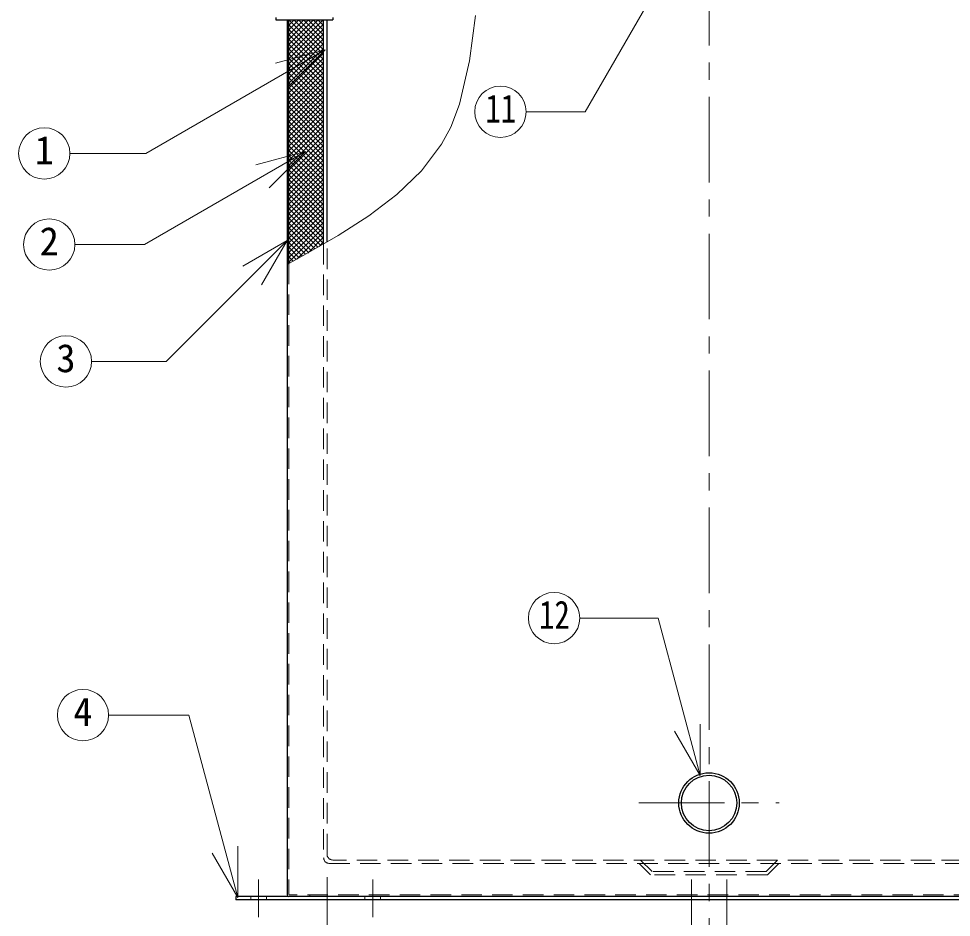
# Model space of a CAD drawing. Units: millimetres at full size, sheet at 1:15; details may follow other scales. Extents: x -3184 to 2891, y -2037 to 2178.
# Drawn here: x -752 to 66, y -1202 to -415 of the extents above; entities that cross this region are included whole.
import ezdxf
from ezdxf.enums import TextEntityAlignment as Align

# ---------------------------------------------------------------- set-up
doc = ezdxf.new("R2010")
doc.units = ezdxf.units.MM
doc.header["$LTSCALE"] = 15
doc.linetypes.add('CHAIN1', pattern=[8, 5, -1, 1, -1])
doc.linetypes.add('DASHED1', pattern=[1.8, 1.2, -0.6])
doc.layers.add('0-0', color=7, linetype='Continuous', lineweight=18)
doc.styles.add('ＭＳ ゴシック', font='')
doc.styles.get('ＭＳ ゴシック').set_extended_font_data('MS Gothic')

msp = doc.modelspace()

# ---------------------------------------------------------------- linework, layer by layer
at = {"layer": '0-0', "color": 4, "linetype": 'CHAIN1', "lineweight": 9}
for p, q in [((-146.7, 116.87), (-146.7, -1262.13)), ((-208.2, -1102.13), (-85.2, -1102.13)), ((-541.7, -1169.13), (-541.7, -1202.13)), ((-481.7, -1167.13), (-481.7, -1487.13)), ((-441.7, -1169.13), (-441.7, -1202.13))]:
    msp.add_line(p, q, dxfattribs=at)
at = {"layer": '0-0'}
for p, q in [((-153.77, -320.34), (-255.31, -496.21)), ((-483.45, -442.02), (-526.92, -453.67)), ((-483.45, -442.02), (-515.27, -473.84)), ((-307.14, -496.21), (-255.31, -496.21)), ((-500.75, -531.07), (-641.89, -612.55)), ((-500.75, -531.07), (-544.22, -542.72)), ((-500.75, -531.07), (-532.57, -562.89)), ((-641.89, -612.55), (-702.82, -612.55)), ((-516.62, -608.94), (-555.6, -631.44)), ((-516.62, -608.94), (-539.12, -647.91)), ((-191.43, -939.99), (-260.14, -939.99)), ((-154.42, -1078.11), (-191.43, -939.99)), ((-602.89, -1025.07), (-673.26, -1025.07)), ((-560.01, -1185.12), (-602.89, -1025.07)), ((-154.42, -1078.11), (-154.42, -1033.11)), ((-154.42, -1078.11), (-176.92, -1039.14)), ((-560.01, -1185.12), (-560.01, -1140.12)), ((-560.01, -1185.12), (-582.51, -1146.15)), ((-162.2, -1187.13), (-162.2, -1212.13)), ((-131.2, -1187.13), (-131.2, -1212.13))]:
    msp.add_line(p, q, dxfattribs=at)
at = {"layer": '0-0', "color": 5, "lineweight": 25}
for p, q in [((-516.7, -415.63), (-516.7, -1182.63)), ((-515.2, -629.27), (-515.2, -415.63)), ((-484.7, -611.94), (-484.7, -415.63)), ((-481.7, -610.2), (-481.7, -415.63)), ((-476.7, -413.48), (-476.7, -415.63)), ((-561.7, -1184.13), (-561.7, -1187.13)), ((268.3, -1184.13), (-561.7, -1184.13)), ((268.3, -1187.13), (-561.7, -1187.13))]:
    msp.add_line(p, q, dxfattribs=at)
at = {"layer": '0-0', "color": 4, "lineweight": 9}
for p, q in [((-515.2, -445.65), (-485.18, -415.63)), ((-515.2, -441.41), (-489.42, -415.63)), ((-515.2, -437.17), (-493.67, -415.63)), ((-515.2, -432.92), (-497.91, -415.63)), ((-515.2, -428.68), (-502.15, -415.63)), ((-515.2, -424.44), (-506.39, -415.63)), ((-515.2, -420.19), (-510.64, -415.63)), ((-515.2, -415.95), (-514.88, -415.63)), ((-515.18, -415.63), (-484.7, -446.11)), ((-510.93, -415.63), (-484.7, -441.86)), ((-506.69, -415.63), (-484.7, -437.62)), ((-502.45, -415.63), (-484.7, -433.38)), ((-498.21, -415.63), (-484.7, -429.13)), ((-493.96, -415.63), (-484.7, -424.89)), ((-489.72, -415.63), (-484.7, -420.65)), ((-485.48, -415.63), (-484.7, -416.41)), ((-515.2, -449.89), (-484.7, -419.39)), ((-515.2, -419.85), (-484.7, -450.35)), ((-515.2, -454.14), (-484.7, -423.64)), ((-515.2, -424.09), (-484.7, -454.59)), ((-515.2, -458.38), (-484.7, -427.88)), ((-515.2, -428.33), (-484.7, -458.83)), ((-515.2, -462.62), (-484.7, -432.12)), ((-515.2, -432.58), (-484.7, -463.08)), ((-515.2, -466.86), (-484.7, -436.36)), ((-515.2, -436.82), (-484.7, -467.32)), ((-515.2, -471.11), (-484.7, -440.61)), ((-515.2, -441.06), (-484.7, -471.56)), ((-515.2, -475.35), (-484.7, -444.85)), ((-515.2, -445.3), (-484.7, -475.8)), ((-515.2, -479.59), (-484.7, -449.09)), ((-515.2, -449.55), (-484.7, -480.05)), ((-515.2, -483.83), (-484.7, -453.33)), ((-515.2, -453.79), (-484.7, -484.29)), ((-515.2, -488.08), (-484.7, -457.58)), ((-515.2, -458.03), (-484.7, -488.53)), ((-515.2, -492.32), (-484.7, -461.82)), ((-515.2, -462.27), (-484.7, -492.77)), ((-515.2, -496.56), (-484.7, -466.06)), ((-515.2, -466.52), (-484.7, -497.02)), ((-515.2, -500.8), (-484.7, -470.3)), ((-515.2, -470.76), (-484.7, -501.26)), ((-515.2, -505.05), (-484.7, -474.55)), ((-515.2, -475), (-484.7, -505.5)), ((-515.2, -509.29), (-484.7, -478.79)), ((-515.2, -479.25), (-484.7, -509.75)), ((-515.2, -513.53), (-484.7, -483.03)), ((-515.2, -483.49), (-484.7, -513.99)), ((-515.2, -517.78), (-484.7, -487.28)), ((-515.2, -487.73), (-484.7, -518.23)), ((-515.2, -522.02), (-484.7, -491.52)), ((-515.2, -491.97), (-484.7, -522.47)), ((-515.2, -526.26), (-484.7, -495.76)), ((-515.2, -496.22), (-484.7, -526.72)), ((-515.2, -530.5), (-484.7, -500)), ((-515.2, -500.46), (-484.7, -530.96)), ((-515.2, -534.75), (-484.7, -504.25)), ((-515.2, -504.7), (-484.7, -535.2)), ((-515.2, -538.99), (-484.7, -508.49)), ((-515.2, -508.94), (-484.7, -539.44)), ((-515.2, -543.23), (-484.7, -512.73)), ((-515.2, -513.19), (-484.7, -543.69)), ((-515.2, -547.47), (-484.7, -516.97)), ((-515.2, -517.43), (-484.7, -547.93)), ((-515.2, -551.72), (-484.7, -521.22)), ((-515.2, -521.67), (-484.7, -552.17)), ((-515.2, -555.96), (-484.7, -525.46)), ((-515.2, -525.91), (-484.7, -556.41)), ((-515.2, -560.2), (-484.7, -529.7)), ((-515.2, -530.16), (-484.7, -560.66)), ((-515.2, -564.44), (-484.7, -533.94)), ((-515.2, -534.4), (-484.7, -564.9)), ((-515.2, -568.69), (-484.7, -538.19)), ((-515.2, -538.64), (-484.7, -569.14)), ((-515.2, -572.93), (-484.7, -542.43)), ((-515.2, -542.88), (-484.7, -573.38)), ((-515.2, -577.17), (-484.7, -546.67)), ((-515.2, -547.13), (-484.7, -577.63)), ((-515.2, -581.42), (-484.7, -550.92)), ((-515.2, -551.37), (-484.7, -581.87)), ((-515.2, -585.66), (-484.7, -555.16)), ((-515.2, -555.61), (-484.7, -586.11)), ((-515.2, -589.9), (-484.7, -559.4)), ((-515.2, -559.86), (-484.7, -590.36)), ((-515.2, -594.14), (-484.7, -563.64)), ((-515.2, -564.1), (-484.7, -594.6)), ((-515.2, -598.39), (-484.7, -567.89)), ((-515.2, -568.34), (-484.7, -598.84)), ((-515.2, -602.63), (-484.7, -572.13)), ((-515.2, -572.58), (-484.7, -603.08)), ((-515.2, -606.87), (-484.7, -576.37)), ((-515.2, -576.83), (-484.7, -607.33)), ((-515.2, -611.11), (-484.7, -580.61)), ((-515.2, -581.07), (-484.7, -611.57)), ((-515.2, -615.36), (-484.7, -584.86)), ((-515.2, -585.31), (-487.15, -613.36)), ((-515.2, -619.6), (-484.7, -589.1)), ((-515.2, -589.55), (-489.84, -614.91)), ((-515.2, -623.84), (-484.7, -593.34)), ((-515.2, -593.8), (-492.53, -616.47)), ((-515.2, -628.08), (-484.7, -597.58)), ((-515.2, -598.04), (-495.22, -618.02)), ((-515.2, -602.28), (-497.9, -619.58)), ((-508.29, -625.42), (-484.7, -601.83)), ((-515.2, -606.52), (-500.6, -621.13)), ((-515.2, -610.77), (-503.32, -622.65)), ((-498.63, -620), (-484.7, -606.07)), ((-488.56, -614.17), (-484.7, -610.31)), ((-515.2, -615.01), (-506.05, -624.16)), ((-515.2, -619.25), (-508.77, -625.68)), ((-515.2, -623.49), (-511.49, -627.2)), ((-515.2, -627.74), (-514.22, -628.72))]:
    msp.add_line(p, q, dxfattribs=at)
at = {"layer": '0-0', "linetype": 'DASHED1'}
for p, q in [((-484.7, -611.94), (-484.7, -1150.13)), ((-481.7, -1147.13), (-481.7, -610.2)), ((-515.2, -629.27), (-515.2, -1181.88)), ((183.3, -1152.13), (-476.7, -1152.13)), ((186.3, -1155.13), (-479.7, -1155.13)), ((221.05, -1182.63), (-514.45, -1182.63)), ((-496.7, -1182.63), (-496.7, -1184.13)), ((-448.7, -1184.13), (-448.7, -1187.13)), ((-434.7, -1184.13), (-434.7, -1187.13))]:
    msp.add_line(p, q, dxfattribs=at)
at = {"layer": '0-0', "color": 4, "linetype": 'DASHED1', "lineweight": 9}
for p, q in [((-206.7, -1152.13), (-196.7, -1162.13)), ((-86.7, -1152.13), (-96.7, -1162.13)), ((-207.94, -1155.13), (-197.94, -1165.13)), ((-96.7, -1162.13), (-196.7, -1162.13)), ((-162.2, -1187.13), (-162.2, -1162.13)), ((-131.2, -1187.13), (-131.2, -1162.13)), ((-548.7, -1184.13), (-548.7, -1187.13)), ((-534.7, -1184.13), (-534.7, -1187.13))]:
    msp.add_line(p, q, dxfattribs=at)
at = {"layer": '0-0', "color": 5, "lineweight": 25}
msp.add_lwpolyline([(-526.7, -413.48), (-526.7, -415.63), (-476.7, -415.63)], dxfattribs=at)
at = {"layer": '0-0'}
for points in [[(-516.7, -630.11), (-500.08, -620.84), (-471.91, -604.54), (-445.1, -587.34), (-420.49, -568.68), (-398.95, -547.99), (-381.34, -524.71), (-373.26, -509.79), (-365.52, -489.59), (-356.9, -451.67), (-351.55, -411.68)], [(-483.45, -442.02), (-640.54, -532.71), (-707.19, -532.71)], [(-516.62, -608.94), (-622.73, -715.05), (-688.19, -715.05)]]:
    msp.add_lwpolyline(points, dxfattribs=at)
at = {"layer": '0-0', "color": 4, "linetype": 'DASHED1', "lineweight": 9}
msp.add_lwpolyline([(-85.46, -1155.13), (-95.46, -1165.13), (-197.94, -1165.13)], dxfattribs=at)
at = {"layer": '0-0'}
for centre in [(-329.64, -496.21), (-729.69, -532.71), (-725.32, -612.55), (-710.69, -715.05), (-282.64, -939.99), (-695.76, -1025.07)]:
    msp.add_circle(centre, 22.5, dxfattribs=at)
at = {"layer": '0-0', "color": 5, "lineweight": 25}
for radius in [26.5, 24.3]:
    msp.add_circle((-146.7, -1102.13), radius, dxfattribs=at)
at = {"layer": '0-0', "linetype": 'DASHED1'}
for centre, radius in [((-479.7, -1150.13), 5), ((-476.7, -1147.13), 5), ((-514.45, -1181.88), 0.75)]:
    msp.add_arc(centre, radius, 180, 270, dxfattribs=at)
at = {"layer": '0-0', "color": 5, "lineweight": 25}
msp.add_arc((-515.2, -1182.63), 1.5, 180, 270, dxfattribs=at)

# ---------------------------------------------------------------- texts
at = {"layer": '0-0', "style": 'ＭＳ ゴシック', "width": 0.8}
for s, p in [('11', (-342.77, -513.08)), ('12', (-295.76, -956.86))]:
    msp.add_text(s, height=24.74, dxfattribs=at).set_placement(p, align=Align.BOTTOM_LEFT)
at = {"layer": '0-0', "style": 'ＭＳ ゴシック'}
for s, p in [('1', (-738.12, -549.59)), ('2', (-733.76, -629.43)), ('3', (-719.13, -731.92)), ('4', (-704.2, -1041.95))]:
    msp.add_text(s, height=24.74, dxfattribs=at).set_placement(p, align=Align.BOTTOM_LEFT)

doc.saveas('drawing.dxf')
